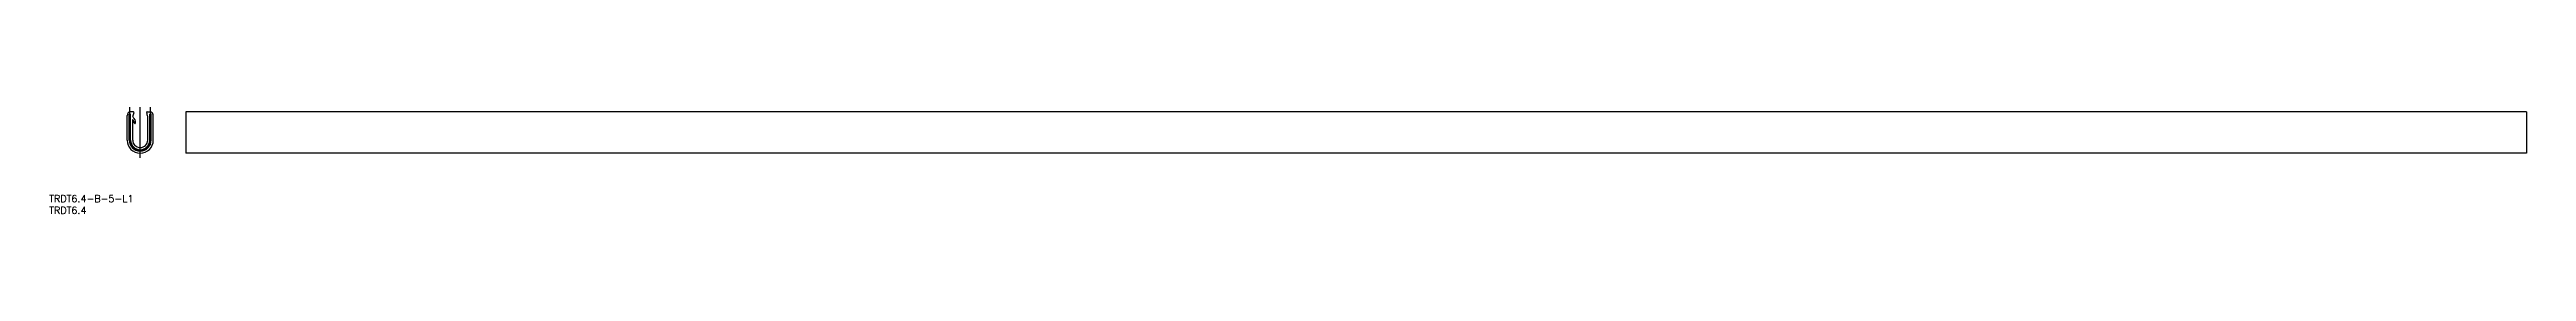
# Model space of a CAD drawing. Extents: x -39 to 1020, y -32 to 14.
import ezdxf

# ---------------------------------------------------------------- set-up
doc = ezdxf.new("R2010")
doc.units = 0
doc.linetypes.add('CENTER', pattern=[50.8, 31.75, -6.35, 6.35, -6.35])
doc.layers.get('0').update_dxf_attribs({"linetype": 'CONTINUOUS'})
doc.layers.add('CENTER', color=1, linetype='CENTER')
doc.styles.get("Standard").update_dxf_attribs({"font": 'txt.shx', "height": 3, "bigfont": 'bigfont.shx'})

# ---------------------------------------------------------------- blocks, each defined once
blk = doc.blocks.new('*U5')
at = {"color": 7, "linetype": 'CONTINUOUS'}
blk.add_text('TRDT6.4-B-5-L1', height=3, dxfattribs=at).set_placement((-38.9, -26.6))
blk = doc.blocks.new('*U6')
at = {"color": 7, "linetype": 'CONTINUOUS'}
blk.add_text('TRDT6.4', height=3, dxfattribs=at).set_placement((-38.9, -31.6))

msp = doc.modelspace()

# ---------------------------------------------------------------- linework, layer by layer
at = {"color": 7, "linetype": 'CONTINUOUS'}
for p, q in [((-5.6, 0), (-5.6, 10.6)), ((-4.7, 0), (-4.7, 11.1)), ((-4.1, 11.1), (-4.7, 11.1)), ((-2.9, 12.1), (-4.1, 12.1)), ((-4.1, 0), (-4.1, 11.1)), ((2.9, 12.1), (4.1, 12.1)), ((4.1, 11.1), (4.7, 11.1)), ((4.1, 0), (4.1, 11.1)), ((4.7, 0), (4.7, 11.1)), ((5.6, 0), (5.6, 10.6)), ((1019.5, 12.1), (19.5, 12.1)), ((19.5, 12.1), (19.5, -5.6)), ((1019.5, 12.1), (1019.5, -5.6)), ((-3.2, 0), (-3.2, 8.7)), ((3.2, 0), (3.2, 10.1)), ((-4.1, -1.6), (-4.1, -1.6)), ((4.1, -1.6), (4.1, -1.6)), ((1019.5, -5.6), (19.5, -5.6))]:
    msp.add_line(p, q, dxfattribs=at)
for centre, radius, start, end in [((-4.1, 10.6), 1.5, 90, 180), ((5.2, 8.5), 8.58, 158.1048, 169.5705), ((-3, 11.9), 0.25, 335.2971, 85.468), ((3, 11.9), 0.25, 94.532, 204.7029), ((-5.2, 8.5), 8.58, 10.4295, 21.8952), ((4.1, 10.6), 1.5, 0, 90), ((0, 0), 5.6, 180, 0), ((0, 0), 4.7, 180, 0), ((0, 0), 4.1, 180, 0), ((-2.7, 10.1), 0.5, 180, 220.7151), ((-3.2, 8.7), 0.05, 35.6652, 180), ((0, 0), 3.2, 180, 0), ((-4.6, 7.6), 2.65, 355.686, 54.2961), ((-4.2, 7.4), 1.64, 359.8526, 48.6873), ((-2.3, 7.4), 0.285, 179.8526, 355.686)]:
    msp.add_arc(centre, radius, start, end, dxfattribs=at)
at = {"layer": 'CENTER', "color": 1, "linetype": 'CENTER'}
for p, q in [((-4.4, 0), (-4.4, 14.1)), ((0, -7.6), (0, 14.1)), ((4.4, 0), (4.4, 14.1))]:
    msp.add_line(p, q, dxfattribs=at)
msp.add_arc((0, 0), 4.4, 180, 0, dxfattribs=at)

# ---------------------------------------------------------------- block references
at = {"color": 7, "linetype": 'CONTINUOUS'}
for name in ['*U5', '*U6']:
    msp.add_blockref(name, (0, 0), dxfattribs=at)

doc.saveas('drawing.dxf')
